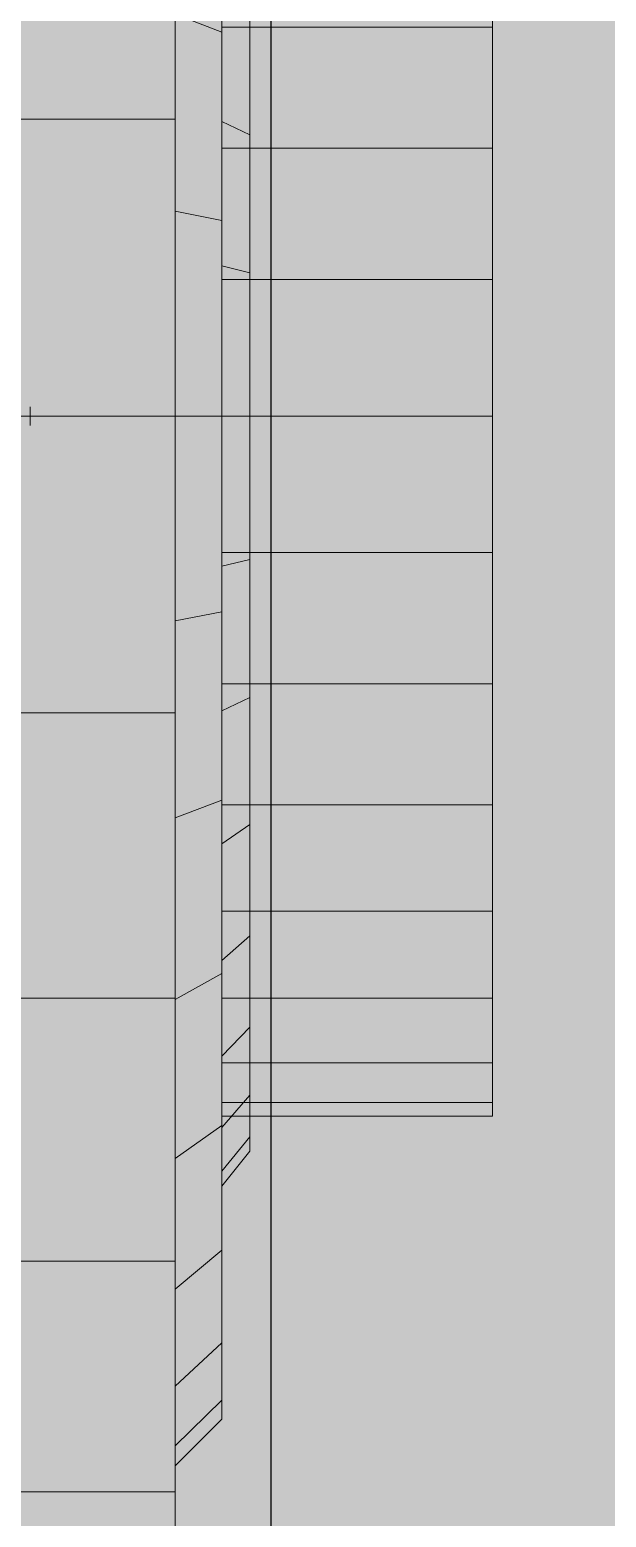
# Model space of a CAD drawing. Header units: millimetres. Extents: x -92759 to 184353, y -15225 to 86714.
# Drawn here: x -40358.9 to -40297.1, y 59628.2 to 59787.6 of the extents above; entities that cross this region are included whole.
import ezdxf

# ---------------------------------------------------------------- set-up
doc = ezdxf.new("R2010")
doc.units = ezdxf.units.MM
doc.linetypes.add('IDA - Grid Line', pattern=[2100, 1200, -300, 300, -300])
for name, color, linetype in [('0-1', 9, 'Continuous'), ('A-PATT-CONC', 8, 'Continuous'), ('M-ACMV_FCU', 5, 'Continuous')]:
    doc.layers.add(name, color=color, linetype=linetype)
doc.layers.add('HFI 9MM FPB', color=94, linetype='Continuous', lineweight=5)
doc.layers.add('M-ACMV_FAF', color=86, linetype='Continuous', lineweight=9)
doc.layers.add('S-_ANOTGRID_E-1', color=9, linetype='IDA - Grid Line', true_color=0x808080)

# ---------------------------------------------------------------- blocks, each defined once
blk = doc.blocks.new('A$Cb2bf8f38')
at = {"layer": 'S-_ANOTGRID_E-1'}
blk.add_line((2600, -20141.41), (2600, 53272.8), dxfattribs=at)
blk = doc.blocks.new('RCP_B8L1')
at = {"layer": 'HFI 9MM FPB'}
h = blk.add_hatch(dxfattribs=at)
h.set_pattern_fill('ANSI33', color=256, scale=50)
h.paths.add_polyline_path([(3420.95034, 503711.71507), (3420.95034, 499961.70958), (14170.95033, 499961.70958), (14170.95033, 498786.70958), (14170.95033, 496961.70958), (14620.95033, 496961.70958), (14620.95033, 495861.70958), (14170.95033, 495861.70958), (14170.95033, 487961.70958), (14770.95033, 487961.70958), (14770.95033, 488411.70958), (17420.95033, 488411.70958), (17420.95033, 489484.4), (17420.95033, 489561.70958), (19070.95033, 489561.70958), (19070.95033, 488561.70958), (18870.95033, 488561.70958), (18870.95033, 487961.70958), (19070.95033, 487961.70958), (19070.95033, 485386.70958), (15770.95033, 485386.70958), (15770.95033, 486036.70958), (14170.95033, 486036.70958), (14170.95033, 474361.70958), (16695.95033, 474361.70958), (16695.95033, 472561.70958), (14827.95033, 472561.70958), (14827.95033, 472661.70958), (14170.95033, 472661.70958), (14170.95033, 456911.7134), (11460.95032, 456911.7134), (11460.95032, 457661.70958), (7770.95034, 457661.70958), (7770.95034, 457211.70958), (3170.94439, 457211.70958), (3170.94439, 464761.70958), (-2529.04966, 464761.70958), (-2529.04966, 475336.70958), (5770.95034, 475336.70958), (5770.95034, 465361.70958), (12071.95033, 465361.70958), (12071.95033, 486011.70958), (3321.95033, 486011.70958), (3321.95033, 497561.70958), (-2879.04966, 497561.70958), (-2879.04966, 499961.70958), (1920.95034, 499961.70958), (1920.95034, 503711.71507), (2120.95034, 503711.71507)])
h.paths.add_polyline_path([(13420.95033, 497861.70958), (13420.95033, 457661.70958), (12820.95033, 457661.70958), (12820.95033, 497861.70958), (-2178.96619, 497861.70958), (-2178.96619, 499661.70958), (13420.95033, 499661.70958)], flags=16)
h.paths.add_polyline_path([(12070.95033, 496961.70958), (3671.95033, 496961.70959), (3671.95033, 486161.70959), (12070.95033, 486161.70958)], flags=16)
h.paths.add_polyline_path([(15120.95033, 488099.20958), (15120.95033, 486299.20958), (16320.95033, 486299.20958), (16320.95033, 485699.20958), (18720.95033, 485699.20958), (18720.95033, 488099.20958)], flags=16)
h.paths.add_polyline_path([(8070.95034, 463261.70958), (11870.95034, 463261.70958), (11870.95034, 459461.70958), (8070.95034, 459461.70958)], flags=0)
h.paths.add_polyline_path([(7920.95034, 463411.70958), (12020.95034, 463411.70958), (12020.95034, 459311.70958), (7920.95034, 459311.70958)], flags=16)
h.paths.add_polyline_path([(-1979.04966, 474849.20967), (5220.95034, 474849.20967), (5220.95034, 465249.22398), (-1979.04966, 465249.22398)], flags=16)
h.paths.add_polyline_path([(-2529.04966, 467793.20229), (-2529.04966, 464761.70958), (3170.94439, 464761.70958), (3170.94439, 457211.70958), (7770.95034, 457211.70958), (7770.95034, 457661.70958), (11460.95032, 457661.70958), (11460.95032, 456911.7134), (14170.95033, 456911.7134), (14170.95033, 472661.70958), (14020.95033, 472661.70958), (14020.95033, 457061.70958), (11610.95032, 457061.70958), (11610.95032, 457811.70958), (7620.95034, 457811.70958), (7620.95034, 457361.70958), (3320.94439, 457361.70958), (3320.94439, 464911.70958), (-2379.04966, 464911.70958), (-2379.04966, 467793.20229), (-2379.04966, 475186.70967), (5620.95034, 475186.70967), (5620.95034, 465211.72398), (12220.95033, 465211.72398), (12220.95033, 486011.70958), (12070.95033, 486011.70958), (12070.95033, 465361.72398), (5770.95034, 465361.72398), (5770.95034, 475336.70967), (-2529.04966, 475336.70967)], flags=16)
blk = doc.blocks.new('A$C7ee587d2')
at = {"layer": 'M-ACMV_FAF', "lineweight": 5, "invisible_edges": 14}
for points in [[(-191.480785, -72.449999, 43.80491), (-191.5, -72.449999, 44), (-190.5, -72.449999, 44)], [(-191.5, -72.449999, 44), (-191.480785, -72.449999, 44.19509), (-190.5, -72.449999, 44)], [(-191.42388, -72.449999, 43.617317), (-191.480785, -72.449999, 43.80491), (-190.5, -72.449999, 44)], [(-191.480785, -72.449999, 44.19509), (-191.42388, -72.449999, 44.382683), (-190.5, -72.449999, 44)], [(-191.33147, -72.449999, 43.44443), (-191.42388, -72.449999, 43.617317), (-190.5, -72.449999, 44)], [(-191.42388, -72.449999, 44.382683), (-191.33147, -72.449999, 44.55557), (-190.5, -72.449999, 44)], [(-191.207107, -72.449999, 43.292893), (-191.33147, -72.449999, 43.44443), (-190.5, -72.449999, 44)], [(-191.33147, -72.449999, 44.55557), (-191.207107, -72.449999, 44.707107), (-190.5, -72.449999, 44)], [(-191.05557, -72.449999, 43.16853), (-191.207107, -72.449999, 43.292893), (-190.5, -72.449999, 44)], [(-191.207107, -72.449999, 44.707107), (-191.05557, -72.449999, 44.83147), (-190.5, -72.449999, 44)], [(-190.882683, -72.449999, 43.07612), (-191.05557, -72.449999, 43.16853), (-190.5, -72.449999, 44)], [(-191.05557, -72.449999, 44.83147), (-190.882683, -72.449999, 44.92388), (-190.5, -72.449999, 44)], [(-190.69509, -72.449999, 43.019215), (-190.882683, -72.449999, 43.07612), (-190.5, -72.449999, 44)], [(-190.882683, -72.449999, 44.92388), (-190.69509, -72.449999, 44.980785), (-190.5, -72.449999, 44)], [(-190.5, -72.449999, 43), (-190.69509, -72.449999, 43.019215), (-190.5, -72.449999, 44)], [(-190.69509, -72.449999, 44.980785), (-190.5, -72.449999, 45), (-190.5, -72.449999, 44)], [(-190.5, -72.449999, 45), (-190.30491, -72.449999, 44.980785), (-190.5, -72.449999, 44)], [(-190.30491, -72.449999, 44.980785), (-190.117317, -72.449999, 44.92388), (-190.5, -72.449999, 44)], [(-190.117317, -72.449999, 44.92388), (-189.94443, -72.449999, 44.83147), (-190.5, -72.449999, 44)], [(-189.94443, -72.449999, 44.83147), (-189.792893, -72.449999, 44.707107), (-190.5, -72.449999, 44)], [(-189.792893, -72.449999, 44.707107), (-189.66853, -72.449999, 44.55557), (-190.5, -72.449999, 44)], [(-189.66853, -72.449999, 44.55557), (-189.57612, -72.449999, 44.382683), (-190.5, -72.449999, 44)], [(-189.57612, -72.449999, 44.382683), (-189.519215, -72.449999, 44.19509), (-190.5, -72.449999, 44)], [(-189.519215, -72.449999, 44.19509), (-189.5, -72.449999, 44), (-190.5, -72.449999, 44)], [(-189.5, -72.449999, 44), (-189.519215, -72.449999, 43.80491), (-190.5, -72.449999, 44)], [(-189.519215, -72.449999, 43.80491), (-189.57612, -72.449999, 43.617317), (-190.5, -72.449999, 44)], [(-189.57612, -72.449999, 43.617317), (-189.66853, -72.449999, 43.44443), (-190.5, -72.449999, 44)], [(-189.66853, -72.449999, 43.44443), (-189.792893, -72.449999, 43.292893), (-190.5, -72.449999, 44)], [(-189.792893, -72.449999, 43.292893), (-189.94443, -72.449999, 43.16853), (-190.5, -72.449999, 44)], [(-189.94443, -72.449999, 43.16853), (-190.117317, -72.449999, 43.07612), (-190.5, -72.449999, 44)], [(-190.117317, -72.449999, 43.07612), (-190.30491, -72.449999, 43.019215), (-190.5, -72.449999, 44)], [(-190.30491, -72.449999, 43.019215), (-190.5, -72.449999, 43), (-190.5, -72.449999, 44)], [(-212.447661, -88, -66.338344), (-233.551886, -88, -59.936447), (-252.877399, -88, -106.592364), (-222.299722, -88, -115.868001)], [(-233.551886, -88, 147.936447), (-212.447661, -88, 154.338344), (-222.299722, -88, 203.868001), (-252.877399, -88, 194.592364)], [(-190.5, -88, -68.5), (-212.447661, -88, -66.338344), (-222.299722, -88, -115.868001), (-190.5, -88, -119)], [(-212.447661, -88, 154.338344), (-190.5, -88, 156.5), (-190.5, -88, 207), (-222.299722, -88, 203.868001)], [(-190.5, -88, 156.5), (-168.552339, -88, 154.338344), (-158.700278, -88, 203.868001), (-190.5, -88, 207)], [(-168.552339, -88, -66.338344), (-190.5, -88, -68.5), (-190.5, -88, -119), (-158.700278, -88, -115.868001)], [(-168.552339, -88, 154.338344), (-147.448114, -88, 147.936447), (-128.122601, -88, 194.592364), (-158.700278, -88, 203.868001)], [(-147.448114, -88, -59.936447), (-168.552339, -88, -66.338344), (-158.700278, -88, -115.868001), (-128.122601, -88, -106.592364)], [(-147.448114, -88, 147.936447), (-127.998349, -88, 137.540331), (-99.942052, -88, 179.529547), (-128.122601, -88, 194.592364)], [(-127.998349, -88, -49.540331), (-147.448114, -88, -59.936447), (-128.122601, -88, -106.592364), (-99.942052, -88, -91.529547)], [(-127.998349, -88, 137.540331), (-110.950487, -88, 123.549513), (-75.241595, -88, 159.258405), (-99.942052, -88, 179.529547)], [(-110.950487, -88, -35.549513), (-127.998349, -88, -49.540331), (-99.942052, -88, -91.529547), (-75.241595, -88, -71.258405)], [(-110.950487, -88, 123.549513), (-96.959669, -88, 106.501651), (-54.970453, -88, 134.557948), (-75.241595, -88, 159.258405)], [(-96.959669, -88, -18.501651), (-110.950487, -88, -35.549513), (-75.241595, -88, -71.258405), (-54.970453, -88, -46.557948)], [(-96.959669, -88, 106.501651), (-86.563553, -88, 87.051886), (-39.907636, -88, 106.377399), (-54.970453, -88, 134.557948)], [(-86.563553, -88, 0.948114), (-96.959669, -88, -18.501651), (-54.970453, -88, -46.557948), (-39.907636, -88, -18.377399)], [(-86.563553, -88, 87.051886), (-80.161656, -88, 65.947661), (-30.631999, -88, 75.799722), (-39.907636, -88, 106.377399)], [(-80.161656, -88, 22.052339), (-86.563553, -88, 0.948114), (-39.907636, -88, -18.377399), (-30.631999, -88, 12.200278)], [(-80.161656, -88, 65.947661), (-78, -88, 44), (-27.5, -88, 44), (-30.631999, -88, 75.799722)], [(-78, -88, 44), (-80.161656, -88, 22.052339), (-30.631999, -88, 12.200278), (-27.5, -88, 44)], [(-219.201257, -93, -25.290965), (-232.167767, -93, -18.360221), (-250.2238, -93, -45.382983), (-231.638469, -93, -55.31705)], [(-232.167767, -93, 106.360221), (-219.201257, -93, 113.290965), (-231.638469, -93, 143.31705), (-250.2238, -93, 133.382983)], [(-205.131774, -93, -29.558896), (-219.201257, -93, -25.290965), (-231.638469, -93, -55.31705), (-211.47221, -93, -61.434418)], [(-219.201257, -93, 113.290965), (-205.131774, -93, 117.558896), (-211.47221, -93, 149.434418), (-231.638469, -93, 143.31705)], [(-190.5, -93, -31), (-205.131774, -93, -29.558896), (-211.47221, -93, -61.434418), (-190.5, -93, -63.5)], [(-205.131774, -93, 117.558896), (-190.5, -93, 119), (-190.5, -93, 151.5), (-211.47221, -93, 149.434418)], [(-190.5, -93, 119), (-175.868226, -93, 117.558896), (-169.52779, -93, 149.434418), (-190.5, -93, 151.5)], [(-175.868226, -93, -29.558896), (-190.5, -93, -31), (-190.5, -93, -63.5), (-169.52779, -93, -61.434418)], [(-175.868226, -93, 117.558896), (-161.798743, -93, 113.290965), (-149.361531, -93, 143.31705), (-169.52779, -93, 149.434418)], [(-161.798743, -93, -25.290965), (-175.868226, -93, -29.558896), (-169.52779, -93, -61.434418), (-149.361531, -93, -55.31705)], [(-161.798743, -93, 113.290965), (-148.832233, -93, 106.360221), (-130.7762, -93, 133.382983), (-149.361531, -93, 143.31705)], [(-148.832233, -93, -18.360221), (-161.798743, -93, -25.290965), (-149.361531, -93, -55.31705), (-130.7762, -93, -45.382983)], [(-148.832233, -93, 106.360221), (-137.466991, -93, 97.033009), (-114.486021, -93, 120.013979), (-130.7762, -93, 133.382983)], [(-137.466991, -93, -9.033009), (-148.832233, -93, -18.360221), (-130.7762, -93, -45.382983), (-114.486021, -93, -32.013979)], [(-137.466991, -93, 97.033009), (-128.139779, -93, 85.667767), (-101.117017, -93, 103.7238), (-114.486021, -93, 120.013979)], [(-128.139779, -93, 2.332233), (-137.466991, -93, -9.033009), (-114.486021, -93, -32.013979), (-101.117017, -93, -15.7238)], [(-128.139779, -93, 85.667767), (-121.209035, -93, 72.701257), (-91.18295, -93, 85.138469), (-101.117017, -93, 103.7238)], [(-121.209035, -93, 15.298743), (-128.139779, -93, 2.332233), (-101.117017, -93, -15.7238), (-91.18295, -93, 2.861531)], [(-121.209035, -93, 72.701257), (-116.941104, -93, 58.631774), (-85.065582, -93, 64.97221), (-91.18295, -93, 85.138469)], [(-116.941104, -93, 29.368226), (-121.209035, -93, 15.298743), (-91.18295, -93, 2.861531), (-85.065582, -93, 23.02779)], [(-116.941104, -93, 58.631774), (-115.5, -93, 44), (-83, -93, 44), (-85.065582, -93, 64.97221)], [(-115.5, -93, 44), (-116.941104, -93, 29.368226), (-85.065582, -93, 23.02779), (-83, -93, 44)], [(-219.201257, -96, -25.290965), (-232.167767, -96, -18.360221), (-234.251156, -96, -21.478232), (-220.63632, -96, -28.755513)], [(-232.167767, -96, 106.360221), (-219.201257, -96, 113.290965), (-220.63632, -96, 116.755513), (-234.251156, -96, 109.478232)], [(-205.131774, -96, -29.558896), (-219.201257, -96, -25.290965), (-220.63632, -96, -28.755513), (-205.863363, -96, -33.236841)], [(-219.201257, -96, 113.290965), (-205.131774, -96, 117.558896), (-205.863363, -96, 121.236841), (-220.63632, -96, 116.755513)], [(-190.5, -96, -31), (-205.131774, -96, -29.558896), (-205.863363, -96, -33.236841), (-190.5, -96, -34.75)], [(-205.131774, -96, 117.558896), (-190.5, -96, 119), (-190.5, -96, 122.75), (-205.863363, -96, 121.236841)], [(-190.5, -96, 119), (-175.868226, -96, 117.558896), (-175.136637, -96, 121.236841), (-190.5, -96, 122.75)], [(-175.868226, -96, -29.558896), (-190.5, -96, -31), (-190.5, -96, -34.75), (-175.136637, -96, -33.236841)], [(-175.868226, -96, 117.558896), (-161.798743, -96, 113.290965), (-160.36368, -96, 116.755513), (-175.136637, -96, 121.236841)], [(-161.798743, -96, -25.290965), (-175.868226, -96, -29.558896), (-175.136637, -96, -33.236841), (-160.36368, -96, -28.755513)], [(-161.798743, -96, 113.290965), (-148.832233, -96, 106.360221), (-146.748844, -96, 109.478232), (-160.36368, -96, 116.755513)], [(-148.832233, -96, -18.360221), (-161.798743, -96, -25.290965), (-160.36368, -96, -28.755513), (-146.748844, -96, -21.478232)], [(-148.832233, -96, 106.360221), (-137.466991, -96, 97.033009), (-134.815341, -96, 99.684659), (-146.748844, -96, 109.478232)], [(-137.466991, -96, -9.033009), (-148.832233, -96, -18.360221), (-146.748844, -96, -21.478232), (-134.815341, -96, -11.684659)], [(-137.466991, -96, 97.033009), (-128.139779, -96, 85.667767), (-125.021768, -96, 87.751156), (-134.815341, -96, 99.684659)], [(-128.139779, -96, 2.332233), (-137.466991, -96, -9.033009), (-134.815341, -96, -11.684659), (-125.021768, -96, 0.248844)], [(-128.139779, -96, 85.667767), (-121.209035, -96, 72.701257), (-117.744487, -96, 74.13632), (-125.021768, -96, 87.751156)], [(-121.209035, -96, 15.298743), (-128.139779, -96, 2.332233), (-125.021768, -96, 0.248844), (-117.744487, -96, 13.86368)], [(-121.209035, -96, 72.701257), (-116.941104, -96, 58.631774), (-113.263159, -96, 59.363363), (-117.744487, -96, 74.13632)], [(-116.941104, -96, 29.368226), (-121.209035, -96, 15.298743), (-117.744487, -96, 13.86368), (-113.263159, -96, 28.636637)], [(-116.941104, -96, 58.631774), (-115.5, -96, 44), (-111.75, -96, 44), (-113.263159, -96, 59.363363)], [(-115.5, -96, 44), (-116.941104, -96, 29.368226), (-113.263159, -96, 28.636637), (-111.75, -96, 44)], [(-226.612065, -122, -10.045525), (-236.461941, -122, -1.961941), (-243.533009, -122, -9.033009), (-232.167767, -122, -18.360221)], [(-236.461941, -122, 89.961941), (-226.612065, -122, 98.045525), (-232.167767, -122, 106.360221), (-243.533009, -122, 97.033009)], [(-215.374423, -122, -16.05217), (-226.612065, -122, -10.045525), (-232.167767, -122, -18.360221), (-219.201257, -122, -25.290965)], [(-226.612065, -122, 98.045525), (-215.374423, -122, 104.05217), (-219.201257, -122, 113.290965), (-232.167767, -122, 106.360221)], [(-203.180871, -122, -19.751043), (-215.374423, -122, -16.05217), (-219.201257, -122, -25.290965), (-205.131774, -122, -29.558896)], [(-215.374423, -122, 104.05217), (-203.180871, -122, 107.751043), (-205.131774, -122, 117.558896), (-219.201257, -122, 113.290965)], [(-190.5, -122, -21), (-203.180871, -122, -19.751043), (-205.131774, -122, -29.558896), (-190.5, -122, -31)], [(-203.180871, -122, 107.751043), (-190.5, -122, 109), (-190.5, -122, 119), (-205.131774, -122, 117.558896)], [(-190.5, -122, 109), (-177.819129, -122, 107.751043), (-175.868226, -122, 117.558896), (-190.5, -122, 119)], [(-177.819129, -122, -19.751043), (-190.5, -122, -21), (-190.5, -122, -31), (-175.868226, -122, -29.558896)], [(-177.819129, -122, 107.751043), (-165.625577, -122, 104.05217), (-161.798743, -122, 113.290965), (-175.868226, -122, 117.558896)], [(-165.625577, -122, -16.05217), (-177.819129, -122, -19.751043), (-175.868226, -122, -29.558896), (-161.798743, -122, -25.290965)], [(-165.625577, -122, 104.05217), (-154.387935, -122, 98.045525), (-148.832233, -122, 106.360221), (-161.798743, -122, 113.290965)], [(-154.387935, -122, -10.045525), (-165.625577, -122, -16.05217), (-161.798743, -122, -25.290965), (-148.832233, -122, -18.360221)], [(-154.387935, -122, 98.045525), (-144.538059, -122, 89.961941), (-137.466991, -122, 97.033009), (-148.832233, -122, 106.360221)], [(-144.538059, -122, -1.961941), (-154.387935, -122, -10.045525), (-148.832233, -122, -18.360221), (-137.466991, -122, -9.033009)], [(-144.538059, -122, 89.961941), (-136.454475, -122, 80.112065), (-128.139779, -122, 85.667767), (-137.466991, -122, 97.033009)], [(-136.454475, -122, 7.887935), (-144.538059, -122, -1.961941), (-137.466991, -122, -9.033009), (-128.139779, -122, 2.332233)], [(-136.454475, -122, 80.112065), (-130.44783, -122, 68.874423), (-121.209035, -122, 72.701257), (-128.139779, -122, 85.667767)], [(-130.44783, -122, 19.125577), (-136.454475, -122, 7.887935), (-128.139779, -122, 2.332233), (-121.209035, -122, 15.298743)], [(-130.44783, -122, 68.874423), (-126.748957, -122, 56.680871), (-116.941104, -122, 58.631774), (-121.209035, -122, 72.701257)], [(-126.748957, -122, 31.319129), (-130.44783, -122, 19.125577), (-121.209035, -122, 15.298743), (-116.941104, -122, 29.368226)], [(-126.748957, -122, 56.680871), (-125.5, -122, 44), (-115.5, -122, 44), (-116.941104, -122, 58.631774)], [(-125.5, -122, 44), (-126.748957, -122, 31.319129), (-116.941104, -122, 29.368226), (-115.5, -122, 44)]]:
    blk.add_3dface(points, dxfattribs=at)
at = {"layer": 'M-ACMV_FAF', "lineweight": 5}
mesh = blk.add_polymesh((2, 32), dxfattribs=dict(at, n_close=True))
for k, corner in enumerate([(-190.5, -88, 207), (-158.700278, -88, 203.868001), (-128.122601, -88, 194.592364), (-99.942052, -88, 179.529547), (-75.241595, -88, 159.258405), (-54.970453, -88, 134.557948), (-39.907636, -88, 106.377399), (-30.631999, -88, 75.799722), (-27.5, -88, 44), (-30.631999, -88, 12.200278), (-39.907636, -88, -18.377399), (-54.970453, -88, -46.557948), (-75.241595, -88, -71.258405), (-99.942052, -88, -91.529547), (-128.122601, -88, -106.592364), (-158.700278, -88, -115.868001), (-190.5, -88, -119), (-222.299722, -88, -115.868001), (-252.877399, -88, -106.592364), (-281.057948, -88, -91.529547), (-305.758405, -88, -71.258405), (-326.029547, -88, -46.557948), (-341.092364, -88, -18.377399), (-350.368001, -88, 12.200278), (-353.5, -88, 44), (-350.368001, -88, 75.799722), (-341.092364, -88, 106.377399), (-326.029547, -88, 134.557948), (-305.758405, -88, 159.258405), (-281.057948, -88, 179.529547), (-252.877399, -88, 194.592364), (-222.299722, -88, 203.868001), (-190.5, -7.5, 207), (-158.700278, -7.5, 203.868001), (-128.122601, -7.5, 194.592364), (-99.942052, -7.5, 179.529547), (-75.241595, -7.5, 159.258405), (-54.970453, -7.5, 134.557948), (-39.907636, -7.5, 106.377399), (-30.631999, -7.5, 75.799722), (-27.5, -7.5, 44), (-30.631999, -7.5, 12.200278), (-39.907636, -7.5, -18.377399), (-54.970453, -7.5, -46.557948), (-75.241595, -7.5, -71.258405), (-99.942052, -7.5, -91.529547), (-128.122601, -7.5, -106.592364), (-158.700278, -7.5, -115.868001), (-190.5, -7.5, -119), (-222.299722, -7.5, -115.868001), (-252.877399, -7.5, -106.592364), (-281.057948, -7.5, -91.529547), (-305.758405, -7.5, -71.258405), (-326.029547, -7.5, -46.557948), (-341.092364, -7.5, -18.377399), (-350.368001, -7.5, 12.200278), (-353.5, -7.5, 44), (-350.368001, -7.5, 75.799722), (-341.092364, -7.5, 106.377399), (-326.029547, -7.5, 134.557948), (-305.758405, -7.5, 159.258405), (-281.057948, -7.5, 179.529547), (-252.877399, -7.5, 194.592364), (-222.299722, -7.5, 203.868001)]):
    mesh.set_mesh_vertex(divmod(k, 32), corner)
mesh = blk.add_polymesh((2, 32), dxfattribs=dict(at, n_close=True))
for k, corner in enumerate([(-190.5, -93, 151.5), (-169.52779, -93, 149.434418), (-149.361531, -93, 143.31705), (-130.7762, -93, 133.382983), (-114.486021, -93, 120.013979), (-101.117017, -93, 103.7238), (-91.18295, -93, 85.138469), (-85.065582, -93, 64.97221), (-83, -93, 44), (-85.065582, -93, 23.02779), (-91.18295, -93, 2.861531), (-101.117017, -93, -15.7238), (-114.486021, -93, -32.013979), (-130.7762, -93, -45.382983), (-149.361531, -93, -55.31705), (-169.52779, -93, -61.434418), (-190.5, -93, -63.5), (-211.47221, -93, -61.434418), (-231.638469, -93, -55.31705), (-250.2238, -93, -45.382983), (-266.513979, -93, -32.013979), (-279.882983, -93, -15.7238), (-289.81705, -93, 2.861531), (-295.934418, -93, 23.02779), (-298, -93, 44), (-295.934418, -93, 64.97221), (-289.81705, -93, 85.138469), (-279.882983, -93, 103.7238), (-266.513979, -93, 120.013979), (-250.2238, -93, 133.382983), (-231.638469, -93, 143.31705), (-211.47221, -93, 149.434418), (-190.5, -88, 156.5), (-168.552339, -88, 154.338344), (-147.448114, -88, 147.936447), (-127.998349, -88, 137.540331), (-110.950487, -88, 123.549513), (-96.959669, -88, 106.501651), (-86.563553, -88, 87.051886), (-80.161656, -88, 65.947661), (-78, -88, 44), (-80.161656, -88, 22.052339), (-86.563553, -88, 0.948114), (-96.959669, -88, -18.501651), (-110.950487, -88, -35.549513), (-127.998349, -88, -49.540331), (-147.448114, -88, -59.936447), (-168.552339, -88, -66.338344), (-190.5, -88, -68.5), (-212.447661, -88, -66.338344), (-233.551886, -88, -59.936447), (-253.001651, -88, -49.540331), (-270.049513, -88, -35.549513), (-284.040331, -88, -18.501651), (-294.436447, -88, 0.948114), (-300.838344, -88, 22.052339), (-303, -88, 44), (-300.838344, -88, 65.947661), (-294.436447, -88, 87.051886), (-284.040331, -88, 106.501651), (-270.049513, -88, 123.549513), (-253.001651, -88, 137.540331), (-233.551886, -88, 147.936447), (-212.447661, -88, 154.338344)]):
    mesh.set_mesh_vertex(divmod(k, 32), corner)
mesh = blk.add_polymesh((2, 32), dxfattribs=dict(at, n_close=True))
for k, corner in enumerate([(-190.5, -96, 122.75), (-175.136637, -96, 121.236841), (-160.36368, -96, 116.755513), (-146.748844, -96, 109.478232), (-134.815341, -96, 99.684659), (-125.021768, -96, 87.751156), (-117.744487, -96, 74.13632), (-113.263159, -96, 59.363363), (-111.75, -96, 44), (-113.263159, -96, 28.636637), (-117.744487, -96, 13.86368), (-125.021768, -96, 0.248844), (-134.815341, -96, -11.684659), (-146.748844, -96, -21.478232), (-160.36368, -96, -28.755513), (-175.136637, -96, -33.236841), (-190.5, -96, -34.75), (-205.863363, -96, -33.236841), (-220.63632, -96, -28.755513), (-234.251156, -96, -21.478232), (-246.184659, -96, -11.684659), (-255.978232, -96, 0.248844), (-263.255513, -96, 13.86368), (-267.736841, -96, 28.636637), (-269.25, -96, 44), (-267.736841, -96, 59.363363), (-263.255513, -96, 74.13632), (-255.978232, -96, 87.751156), (-246.184659, -96, 99.684659), (-234.251156, -96, 109.478232), (-220.63632, -96, 116.755513), (-205.863363, -96, 121.236841), (-190.5, -93, 126.5), (-174.405048, -93, 124.914786), (-158.928617, -93, 120.220061), (-144.665456, -93, 112.596243), (-132.163691, -93, 102.336309), (-121.903757, -93, 89.834544), (-114.279939, -93, 75.571383), (-109.585214, -93, 60.094952), (-108, -93, 44), (-109.585214, -93, 27.905048), (-114.279939, -93, 12.428617), (-121.903757, -93, -1.834544), (-132.163691, -93, -14.336309), (-144.665456, -93, -24.596243), (-158.928617, -93, -32.220061), (-174.405048, -93, -36.914786), (-190.5, -93, -38.5), (-206.594952, -93, -36.914786), (-222.071383, -93, -32.220061), (-236.334544, -93, -24.596243), (-248.836309, -93, -14.336309), (-259.096243, -93, -1.834544), (-266.720061, -93, 12.428617), (-271.414786, -93, 27.905048), (-273, -93, 44), (-271.414786, -93, 60.094952), (-266.720061, -93, 75.571383), (-259.096243, -93, 89.834544), (-248.836309, -93, 102.336309), (-236.334544, -93, 112.596243), (-222.071383, -93, 120.220061), (-206.594952, -93, 124.914786)]):
    mesh.set_mesh_vertex(divmod(k, 32), corner)
mesh = blk.add_polymesh((2, 32), dxfattribs=dict(at, n_close=True))
for k, corner in enumerate([(-190.5, -122, 119), (-175.868226, -122, 117.558896), (-161.798743, -122, 113.290965), (-148.832233, -122, 106.360221), (-137.466991, -122, 97.033009), (-128.139779, -122, 85.667767), (-121.209035, -122, 72.701257), (-116.941104, -122, 58.631774), (-115.5, -122, 44), (-116.941104, -122, 29.368226), (-121.209035, -122, 15.298743), (-128.139779, -122, 2.332233), (-137.466991, -122, -9.033009), (-148.832233, -122, -18.360221), (-161.798743, -122, -25.290965), (-175.868226, -122, -29.558896), (-190.5, -122, -31), (-205.131774, -122, -29.558896), (-219.201257, -122, -25.290965), (-232.167767, -122, -18.360221), (-243.533009, -122, -9.033009), (-252.860221, -122, 2.332233), (-259.790965, -122, 15.298743), (-264.058896, -122, 29.368226), (-265.5, -122, 44), (-264.058896, -122, 58.631774), (-259.790965, -122, 72.701257), (-252.860221, -122, 85.667767), (-243.533009, -122, 97.033009), (-232.167767, -122, 106.360221), (-219.201257, -122, 113.290965), (-205.131774, -122, 117.558896), (-190.5, -93, 119), (-175.868226, -93, 117.558896), (-161.798743, -93, 113.290965), (-148.832233, -93, 106.360221), (-137.466991, -93, 97.033009), (-128.139779, -93, 85.667767), (-121.209035, -93, 72.701257), (-116.941104, -93, 58.631774), (-115.5, -93, 44), (-116.941104, -93, 29.368226), (-121.209035, -93, 15.298743), (-128.139779, -93, 2.332233), (-137.466991, -93, -9.033009), (-148.832233, -93, -18.360221), (-161.798743, -93, -25.290965), (-175.868226, -93, -29.558896), (-190.5, -93, -31), (-205.131774, -93, -29.558896), (-219.201257, -93, -25.290965), (-232.167767, -93, -18.360221), (-243.533009, -93, -9.033009), (-252.860221, -93, 2.332233), (-259.790965, -93, 15.298743), (-264.058896, -93, 29.368226), (-265.5, -93, 44), (-264.058896, -93, 58.631774), (-259.790965, -93, 72.701257), (-252.860221, -93, 85.667767), (-243.533009, -93, 97.033009), (-232.167767, -93, 106.360221), (-219.201257, -93, 113.290965), (-205.131774, -93, 117.558896)]):
    mesh.set_mesh_vertex(divmod(k, 32), corner)
blk = doc.blocks.new('ACMV_B8L1_R9')
at = {"layer": 'M-ACMV_FAF', "lineweight": 5, "xscale": -1.000000000000007, "rotation": 90}
blk.add_blockref('A$C7ee587d2', (249371.7, -50398.86, 20.38), dxfattribs=at)

msp = doc.modelspace()

# ---------------------------------------------------------------- block references
at = {"layer": '0-1'}
msp.add_blockref('A$Cb2bf8f38', (-42933.02, 32541.24), dxfattribs=at)

# ---------------------------------------------------------------- next in the draw order: block references
at = {"layer": 'A-PATT-CONC', "color": 152, "true_color": 0x2776bb}
msp.add_blockref('RCP_B8L1', (-54803.97, -426920.47), dxfattribs=at)

# ---------------------------------------------------------------- next in the draw order: block references
at = {"layer": 'M-ACMV_FCU', "color": 5}
msp.add_blockref('ACMV_B8L1_R9', (-289803.02, 109954.6), dxfattribs=at)

doc.saveas('drawing.dxf')
